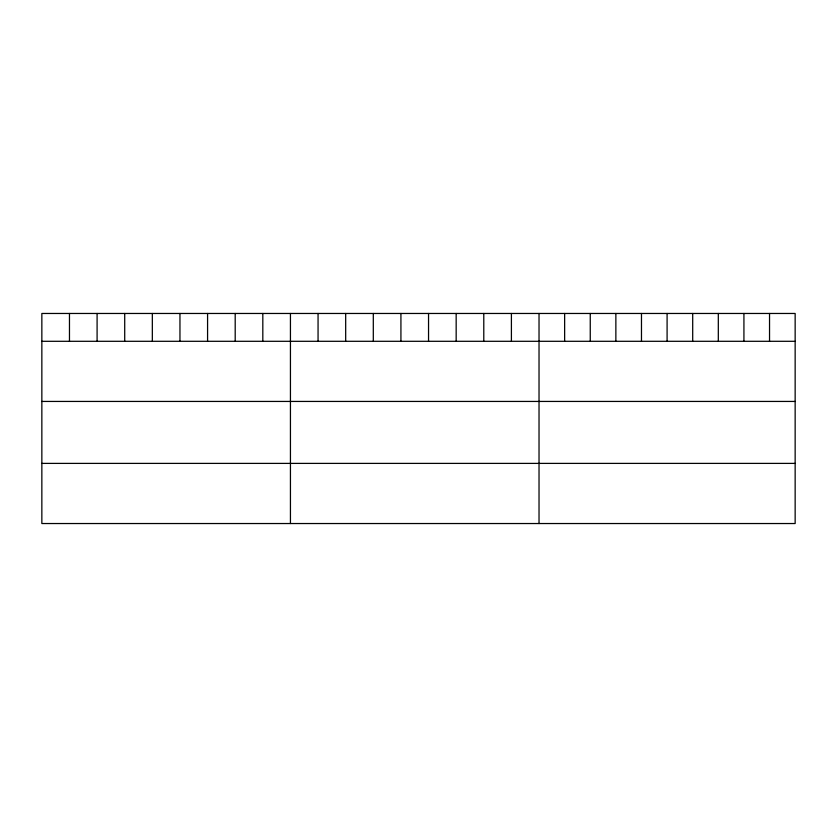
<?xml version="1.0" encoding="UTF-8"?>
<svg xmlns="http://www.w3.org/2000/svg" width="837" height="837" viewBox="0 0 837 837"><rect width="100%" height="100%" fill="white"/><g stroke="black" fill="none" stroke-linecap="round" stroke-linejoin="round"><path stroke-width="1.26" d="M795.15 341.297L795.15 523.533L41.85 523.533L41.85 313.467L795.15 313.467L795.15 341.297L41.85 341.297M41.85 401.436L795.15 401.436M41.85 463.395L795.15 463.395M769.538 313.467L769.538 341.297M743.926 313.467L743.926 341.297M718.313 313.467L718.313 341.297M692.701 313.467L692.701 341.297M667.089 313.467L667.089 341.297M641.477 313.467L641.477 341.297M615.865 313.467L615.865 341.297M590.252 313.467L590.252 341.297M564.64 313.467L564.64 341.297M539.028 313.467L539.028 523.533M511.407 313.467L511.407 341.297M483.786 313.467L483.786 341.297M456.165 313.467L456.165 341.297M428.544 313.467L428.544 341.297M400.923 313.467L400.923 341.297M373.302 313.467L373.302 341.297M345.681 313.467L345.681 341.297M318.06 313.467L318.06 341.297M290.439 313.467L290.439 523.533M262.818 313.467L262.818 341.297M235.197 313.467L235.197 341.297M207.576 313.467L207.576 341.297M179.955 313.467L179.955 341.297M152.334 313.467L152.334 341.297M124.713 313.467L124.713 341.297M97.092 313.467L97.092 341.297M69.471 313.467L69.471 341.297"/></g></svg>
